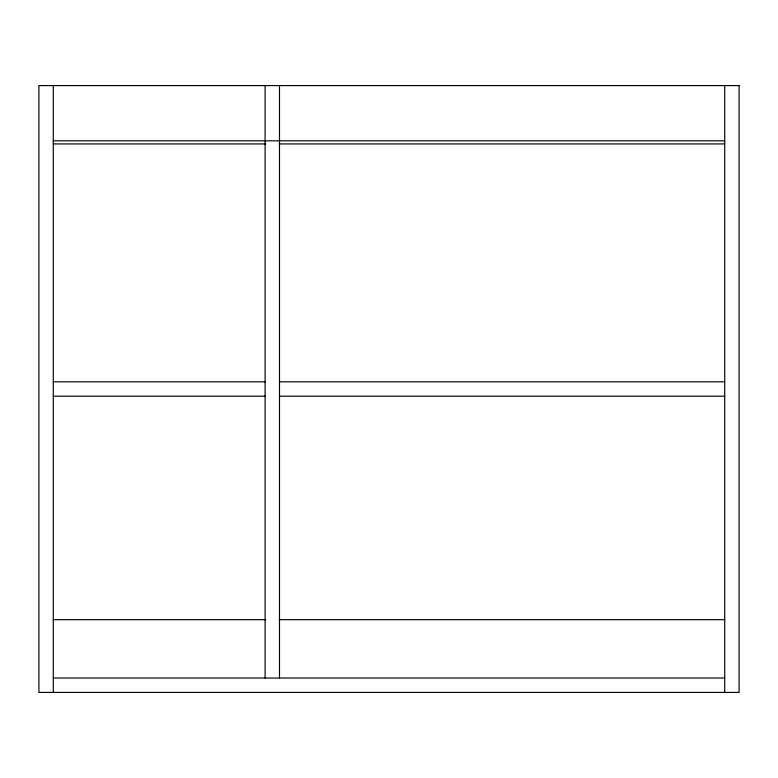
<?xml version="1.0" encoding="UTF-8"?>
<svg xmlns="http://www.w3.org/2000/svg" width="778" height="778" viewBox="0 0 778 778"><rect width="100%" height="100%" fill="white"/><g stroke="black" fill="none" stroke-linecap="round" stroke-linejoin="round"><path stroke-width="1.17" d="M53.293 140.818L724.707 140.818M53.293 143.93L265.765 143.93M279.117 143.93L724.707 143.93M53.293 381.804L265.104 381.804M279.496 381.804L724.707 381.804M53.293 396.197L265.104 396.197M279.496 396.197L724.707 396.197M53.293 619.677L265.765 619.677M279.117 619.677L724.707 619.677M53.293 678.027L724.707 678.027M724.707 85.58L724.707 692.42M279.496 85.58L279.496 678.027M265.104 85.58L265.104 678.027M53.293 85.58L53.293 692.42M739.1 85.58L38.9 85.58L38.9 692.42L739.1 692.42L739.1 85.58"/></g></svg>
